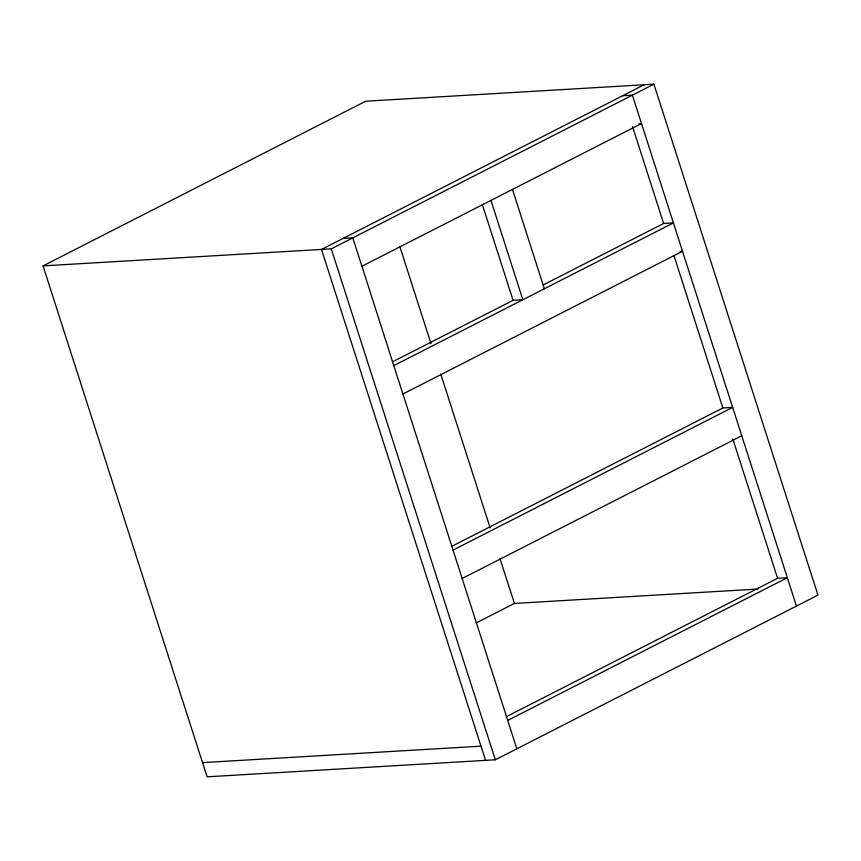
<?xml version="1.0" encoding="UTF-8"?>
<svg xmlns="http://www.w3.org/2000/svg" width="861" height="861" viewBox="0 0 861 861"><rect width="100%" height="100%" fill="white"/><g stroke="black" fill="none" stroke-linecap="round" stroke-linejoin="round"><path stroke-width="1.29" d="M43.05 265.888L365.677 101.221L653.908 84.184L817.95 595.112L495.323 759.779L207.092 776.816L43.05 265.888L331.281 248.851L653.908 84.184M644.136 84.765L321.508 249.432L485.55 760.349M361.911 266.264L641.52 123.553L639.077 123.693M392.401 361.911L513.081 300.317L522.853 299.736L490.953 200.398M542.957 285.066L663.637 223.473L673.41 222.902L393.8 365.602M402.916 393.994L682.525 251.283L680.082 251.423M451.638 546.412L722.874 407.974L732.646 407.393L453.037 550.104M462.153 578.495L741.762 435.784M476.165 622.955L514.404 603.443L758.057 589.042M506.311 716.718L777.558 578.28L787.331 577.709L507.721 720.409M622.632 95.743L632.404 95.162L796.447 606.09M343.022 238.454L352.795 237.873L516.837 748.801M202.529 762.62L480.998 746.164M632.566 126.675L663.637 223.473M673.991 255.695L722.874 407.974M732.808 438.916L777.558 578.28M512.467 189.42L544.356 288.758M482.408 204.789L513.081 300.317M399.752 246.343L430.984 343.614M440.843 374.331L490.157 527.922M500.026 558.649L514.404 603.443M331.281 248.851L495.323 759.779"/></g></svg>
